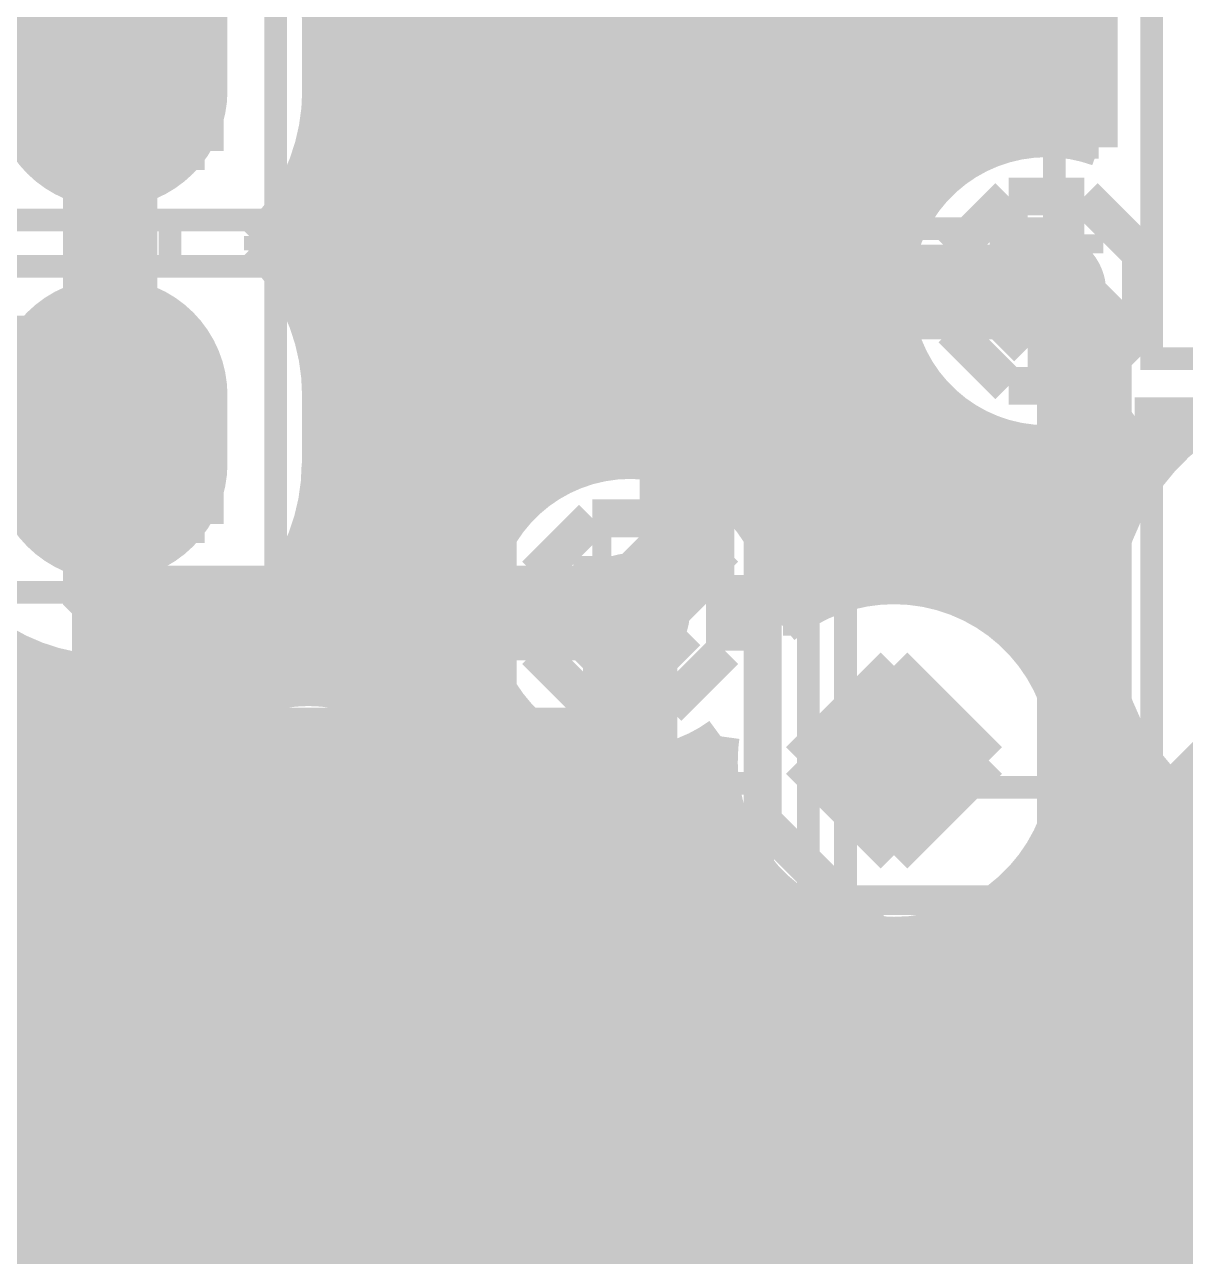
# Model space of a CAD drawing. Extents: x -5 to 157, y -120 to 103.
# Drawn here: x 82.55 to 90.34, y 69.47 to 77.73 of the extents above; entities that cross this region are included whole.
import ezdxf

# ---------------------------------------------------------------- set-up
doc = ezdxf.new("R2010")
doc.units = 0
doc.header["$MEASUREMENT"] = 0
doc.layers.get('0').update_dxf_attribs({"linetype": 'CONTINUOUS'})
for name, color, linetype in [('22-304-2_BOT', 7, 'CONTINUOUS'), ('22-304-2_DRD', 7, 'CONTINUOUS'), ('22-304-2_DRL', 2, 'CONTINUOUS'), ('22-304-2_IN1', 4, 'CONTINUOUS'), ('22-304-2_IN2', 3, 'CONTINUOUS'), ('22-304-2_SMB', 5, 'CONTINUOUS'), ('22-304-2_SMT', 10, 'CONTINUOUS'), ('22-304-2_SPB', 14, 'CONTINUOUS'), ('22-304-2_SSB', 12, 'CONTINUOUS'), ('22-304-2_SST', 11, 'CONTINUOUS'), ('22-304-2_TOP', 13, 'CONTINUOUS'), ('THRUHOLE_NPT', 15, 'CONTINUOUS'), ('THRUHOLE_TAP', 7, 'CONTINUOUS')]:
    doc.layers.add(name, color=color, linetype=linetype)

# ---------------------------------------------------------------- blocks, each defined once
blk = doc.blocks.new('OBLONG_8')
at = {"const_width": 1.5748}
blk.add_lwpolyline([(0, 0.2286), (0, -0.2286)], dxfattribs=at)
at = {"const_width": 0.7874}
for points in [[(-0.3937, 0.2286, 1), (0.3937, 0.2286, 1)], [(-0.3937, -0.2286, 1), (0.3937, -0.2286, 1)]]:
    blk.add_lwpolyline(points, format="xyb", close=True, dxfattribs=at)
blk = doc.blocks.new('ROUND_16')
at = {"const_width": 0.54991}
blk.add_lwpolyline([(-0.274954, 0, 1), (0.274954, 0, 1)], format="xyb", close=True, dxfattribs=at)
blk = doc.blocks.new('RECTANGLE_31')
blk.add_solid([(0.9017, 0.508), (0.9017, -0.508), (-0.9017, 0.508), (-0.9017, -0.508)])
blk = doc.blocks.new('ROUND_39')
at = {"const_width": 0.40005}
blk.add_lwpolyline([(-0.200024, 0, 1), (0.200024, 0, 1)], format="xyb", close=True, dxfattribs=at)
blk = doc.blocks.new('RECTANGLE_62')
blk.add_solid([(0.35052, 0.25019), (0.35052, -0.25019), (-0.35052, 0.25019), (-0.35052, -0.25019)])
blk = doc.blocks.new('RECTANGLE_69')
blk.add_solid([(0.29972, 0.65024), (0.29972, -0.65024), (-0.29972, 0.65024), (-0.29972, -0.65024)])
blk = doc.blocks.new('ROUND_14')
at = {"const_width": 0.59944}
blk.add_lwpolyline([(-0.29972, 0, 1), (0.29972, 0, 1)], format="xyb", close=True, dxfattribs=at)
blk = doc.blocks.new('ROUND_88')
at = {"const_width": 0.10033}
blk.add_lwpolyline([(-0.050164, 0, 1), (0.050164, 0, 1)], format="xyb", close=True, dxfattribs=at)
blk = doc.blocks.new('ROUND_42')
at = {"const_width": 0.40005}
blk.add_lwpolyline([(-0.200024, 0, 1), (0.200024, 0, 1)], format="xyb", close=True, dxfattribs=at)
blk = doc.blocks.new('RECTANGLE_11')
blk.add_solid([(0.40005, 0.29972), (0.40005, -0.29972), (-0.40005, 0.29972), (-0.40005, -0.29972)])
blk = doc.blocks.new('ROUND_80')
at = {"const_width": 0.10033}
blk.add_lwpolyline([(-0.050164, 0, 1), (0.050164, 0, 1)], format="xyb", close=True, dxfattribs=at)

msp = doc.modelspace()

# ---------------------------------------------------------------- linework, layer by layer
at = {"layer": '22-304-2_BOT'}
for points, const_width in [([(78.867, 80.899), (79.883, 80.899), (83.12404, 77.65796), (83.12404, 77.5208)], 0.635), ([(86.995, 72.15378), (86.72068, 72.15378), (86.614, 72.263), (86.614, 73.787), (86.995, 74.168), (86.995, 77.597), (89.17178, 79.77378), (92.71, 79.77378)], 0.635), ([(83.12404, 77.5208), (83.12404, 75.0189)], 0.635), ([(89.408, 75.946), (89.40292, 75.94092), (88.265, 75.94092)], 0.635), ([(85.725, 75.94092), (85.725, 70.739), (86.487, 69.977), (93.345, 69.977), (94.488, 68.834), (94.488, 67.056), (95.504, 66.04), (98.933, 66.04), (100.584, 64.389), (106.807, 64.389), (111.125, 60.071), (111.76, 60.071), (112.395, 59.436), (112.395, 58.78576)], 0.254), ([(84.455, 70.8914), (82.7786, 70.8914), (80.62468, 73.04532), (80.62468, 75.0189)], 0.254), ([(86.995, 72.15378), (86.72068, 72.15378), (86.614, 72.263), (86.614, 73.787)], 0.635), ([(91.38412, 73.7362), (89.535, 71.88454), (89.535, 70.8914)], 0.254), ([(89.535, 70.8914), (87.7316, 70.8914), (87.26678, 71.35368), (86.995, 71.35368)], 0.254), ([(82.47634, 70.3326), (80.3656, 70.3326)], 0.254), ([(82.55, 70.29958), (82.55, 70.104)], 0.254), ([(82.7786, 70.2564), (82.7786, 70.104)], 0.254), ([(83.0453, 70.2564), (82.7786, 70.2564)], 0.254), ([(83.0072, 70.2564), (83.0072, 70.104)], 0.254), ([(83.0453, 70.2564), (83.0453, 70.104)], 0.254), ([(83.0453, 70.104), (80.3656, 70.104)], 0.254), ([(83.0453, 70.104), (80.3656, 70.104)], 0.254), ([(92.583, 68.961), (92.075, 69.469), (79.502, 69.469), (79.375, 69.596), (79.375, 69.7738)], 0.254)]:
    msp.add_lwpolyline(points, dxfattribs=dict(at, const_width=const_width))
at = {"layer": '22-304-2_BOT', "const_width": 0.254}
msp.add_lwpolyline([(82.32902, 70.44182, 0.1989124), (82.7786, 70.2556)], format="xyb", dxfattribs=at)
msp.add_lwpolyline([(82.32902, 70.44182, 0.1989124), (82.7786, 70.2556)], format="xyb", dxfattribs=at)
at = {"layer": '22-304-2_DRD', "const_width": 0.254}
for points in [[(82.48904, 78.1558), (82.48904, 77.5208)], [(83.12404, 76.8858), (83.12404, 78.1558)], [(82.48904, 77.5208), (83.75904, 77.5208)], [(83.75904, 77.5208), (83.75904, 76.8858)], [(83.75904, 76.8858), (83.12404, 76.8858)], [(89.154, 76.581), (88.773, 76.2)], [(89.662, 76.581), (89.154, 76.581)], [(90.043, 76.2), (89.662, 76.581)], [(89.154, 76.327), (89.154, 76.2)], [(89.281, 76.327), (89.154, 76.327)], [(89.281, 76.2), (89.281, 76.327)], [(89.535, 76.327), (89.535, 76.2)], [(89.662, 76.327), (89.535, 76.327)], [(89.662, 76.2), (89.662, 76.327)], [(88.773, 76.2), (88.773, 75.692)], [(89.154, 76.2), (89.281, 76.2)], [(89.535, 76.2), (89.662, 76.2)], [(90.043, 75.692), (90.043, 76.2)], [(89.281, 75.565), (89.027, 75.819)], [(89.789, 75.819), (89.535, 75.565)], [(88.773, 75.692), (89.154, 75.311)], [(89.662, 75.311), (90.043, 75.692)], [(82.48904, 75.6539), (82.48904, 75.0189)], [(83.12404, 75.6539), (82.48904, 75.6539)], [(83.12404, 74.3839), (83.12404, 75.6539)], [(89.535, 75.565), (89.281, 75.565)], [(89.154, 75.311), (89.662, 75.311)], [(82.48904, 75.0189), (83.75904, 75.0189)], [(83.75904, 75.0189), (83.75904, 74.3839)], [(83.75904, 74.3839), (83.12404, 74.3839)], [(86.36, 74.422), (85.979, 74.041)], [(86.868, 74.422), (86.36, 74.422)], [(87.249, 74.041), (86.868, 74.422)], [(86.36, 74.168), (86.36, 74.041)], [(86.487, 74.168), (86.36, 74.168)], [(86.487, 74.041), (86.487, 74.168)], [(86.741, 74.168), (86.741, 74.041)], [(86.868, 74.168), (86.741, 74.168)], [(86.868, 74.041), (86.868, 74.168)], [(85.979, 74.041), (85.979, 73.533)], [(86.36, 74.041), (86.487, 74.041)], [(86.741, 74.041), (86.868, 74.041)], [(87.249, 73.533), (87.249, 74.041)], [(86.487, 73.406), (86.233, 73.66)], [(86.995, 73.66), (86.741, 73.406)], [(85.979, 73.533), (86.36, 73.152)], [(86.868, 73.152), (87.249, 73.533)], [(86.741, 73.406), (86.487, 73.406)], [(88.38438, 73.4314), (87.74938, 72.7964)], [(89.01938, 72.7964), (88.38438, 73.4314)], [(86.36, 73.152), (86.868, 73.152)], [(84.201, 72.898), (83.82, 72.517)], [(84.201, 72.898), (83.82, 72.517)], [(84.709, 72.898), (84.201, 72.898)], [(84.709, 72.898), (84.201, 72.898)], [(85.09, 72.517), (84.709, 72.898)], [(85.09, 72.517), (84.709, 72.898)], [(87.74938, 72.7964), (88.38438, 72.1614)], [(88.38438, 72.1614), (89.01938, 72.7964)], [(84.201, 72.644), (84.201, 72.517)], [(84.328, 72.644), (84.201, 72.644)], [(84.201, 72.644), (84.201, 72.517)], [(84.328, 72.644), (84.201, 72.644)], [(84.328, 72.517), (84.328, 72.644)], [(84.328, 72.517), (84.328, 72.644)], [(84.582, 72.644), (84.582, 72.517)], [(84.709, 72.644), (84.582, 72.644)], [(84.582, 72.644), (84.582, 72.517)], [(84.709, 72.644), (84.582, 72.644)], [(84.709, 72.517), (84.709, 72.644)], [(84.709, 72.517), (84.709, 72.644)], [(83.82, 72.517), (83.82, 72.009)], [(83.82, 72.517), (83.82, 72.009)], [(84.201, 72.517), (84.328, 72.517)], [(84.201, 72.517), (84.328, 72.517)], [(84.582, 72.517), (84.709, 72.517)], [(84.582, 72.517), (84.709, 72.517)], [(85.09, 72.009), (85.09, 72.517)], [(85.09, 72.009), (85.09, 72.517)], [(84.328, 71.882), (84.074, 72.136)], [(84.328, 71.882), (84.074, 72.136)], [(84.836, 72.136), (84.582, 71.882)], [(84.836, 72.136), (84.582, 71.882)], [(83.82, 72.009), (84.201, 71.628)], [(83.82, 72.009), (84.201, 71.628)], [(84.709, 71.628), (85.09, 72.009)], [(84.709, 71.628), (85.09, 72.009)], [(84.582, 71.882), (84.328, 71.882)], [(84.582, 71.882), (84.328, 71.882)], [(84.201, 71.628), (84.709, 71.628)], [(84.201, 71.628), (84.709, 71.628)]]:
    msp.add_lwpolyline(points, dxfattribs=at)
at = {"layer": '22-304-2_IN1'}
for points, const_width in [([(83.12404, 75.0189), (83.12404, 77.5208)], 0.635), ([(86.36, 73.025), (80.10398, 73.025)], 0.254), ([(82.5754, 73.025), (82.5754, 65.278)], 0.254), ([(82.804, 73.025), (82.804, 65.278)], 0.254), ([(83.0326, 73.025), (83.0326, 65.278)], 0.254), ([(83.2612, 73.025), (83.2612, 65.278)], 0.254), ([(83.4898, 73.025), (83.4898, 65.278)], 0.254), ([(83.7184, 73.025), (83.7184, 65.278)], 0.254), ([(83.947, 73.025), (83.947, 66.39814)], 0.254), ([(84.1756, 73.025), (84.1756, 66.64452)], 0.254), ([(84.4042, 73.025), (84.4042, 66.74866)], 0.254), ([(84.6328, 73.025), (84.6328, 66.76644)], 0.254), ([(84.8614, 73.025), (84.8614, 66.7131)], 0.254), ([(85.09, 73.025), (85.09, 66.56324)], 0.254), ([(85.3186, 73.025), (85.3186, 65.278)], 0.254), ([(85.5472, 73.025), (85.5472, 65.278)], 0.254), ([(85.7758, 73.025), (85.7758, 65.278)], 0.254), ([(86.0044, 73.025), (86.0044, 65.278)], 0.254), ([(86.233, 73.025), (86.233, 65.278)], 0.254), ([(86.36, 73.025), (86.36, 65.278)], 0.254), ([(86.36, 72.8218), (79.84744, 72.8218)], 0.254), ([(86.36, 72.5932), (73.67524, 72.5932)], 0.254), ([(86.36, 72.3646), (73.74636, 72.3646)], 0.254), ([(86.36, 72.136), (73.74382, 72.136)], 0.254), ([(86.36, 71.9074), (73.66254, 71.9074)], 0.254), ([(86.36, 71.6788), (73.46188, 71.6788)], 0.254), ([(86.36, 71.4502), (72.36714, 71.4502)], 0.254), ([(86.36, 71.2216), (70.47484, 71.2216)], 0.254), ([(86.36, 70.993), (67.64782, 70.993)], 0.254), ([(86.36, 70.7644), (76.50988, 70.7644)], 0.254), ([(86.36, 70.5358), (76.78674, 70.5358)], 0.254), ([(86.36, 70.3072), (76.90104, 70.3072)], 0.254), ([(86.36, 70.0786), (76.92898, 70.0786)], 0.254), ([(86.36, 69.85), (76.88326, 69.85)], 0.254), ([(86.36, 69.6214), (76.7461, 69.6214)], 0.254), ([(86.36, 69.3928), (76.36256, 69.3928)], 0.254)]:
    msp.add_lwpolyline(points, dxfattribs=dict(at, const_width=const_width))
at = {"layer": '22-304-2_IN2'}
for points, const_width in [([(83.12404, 77.5208), (83.185, 77.57922), (83.185, 81.915), (89.27084, 88.00084), (102.30104, 88.00084)], 1.27), ([(89.6366, 86.58098), (89.6366, 76.94676)], 0.254), ([(89.408, 86.35238), (89.408, 76.97216)], 0.254), ([(89.1794, 86.12378), (89.1794, 76.94676)], 0.254), ([(88.9508, 85.89518), (88.9508, 76.86548)], 0.254), ([(88.7222, 85.66658), (88.7222, 76.708)], 0.254), ([(88.4936, 85.43798), (88.4936, 76.41082)], 0.254), ([(88.265, 85.20938), (88.265, 73.9648)], 0.254), ([(88.0364, 84.98078), (88.0364, 73.91908)], 0.254), ([(87.8078, 84.75218), (87.8078, 73.82002)], 0.254), ([(87.5792, 84.52358), (87.5792, 74.13498)], 0.254), ([(87.3506, 84.29498), (87.3506, 74.50074)], 0.254), ([(87.122, 84.06638), (87.122, 74.67854)], 0.254), ([(86.8934, 83.83778), (86.8934, 74.77506)], 0.254), ([(86.6648, 83.60918), (86.6648, 74.81062)], 0.254), ([(86.4362, 83.38058), (86.4362, 74.79792)], 0.254), ([(86.2076, 83.15198), (86.2076, 74.72934)], 0.254), ([(85.979, 82.92338), (85.979, 74.59218)], 0.254), ([(85.7504, 82.69478), (85.7504, 74.34072)], 0.254), ([(85.5218, 82.46618), (85.5218, 66.45148)], 0.254), ([(85.2932, 82.23758), (85.2932, 72.85482)], 0.254), ([(85.0646, 82.00898), (85.0646, 73.0885)], 0.254), ([(84.836, 81.78038), (84.836, 73.2155)], 0.254), ([(84.6074, 81.55178), (84.6074, 73.27646)], 0.254), ([(89.75852, 78.36154), (89.75852, 76.9112)], 0.254), ([(84.53882, 77.7494), (84.53882, 77.2922)], 0.254), ([(89.75852, 77.6478), (84.53882, 77.6478)], 0.254), ([(89.75852, 77.4192), (84.53882, 77.4192)], 0.254), ([(89.75852, 77.1906), (84.53374, 77.1906)], 0.254), ([(89.26322, 76.962), (84.50072, 76.962)], 0.254), ([(89.75852, 76.962), (89.55278, 76.962)], 0.254), ([(88.75014, 76.7334), (84.42452, 76.7334)], 0.254), ([(84.3788, 76.63688), (84.3788, 75.90028)], 0.254), ([(88.54694, 76.5048), (84.30006, 76.5048)], 0.254), ([(88.43518, 76.2762), (84.10956, 76.2762)], 0.254), ([(84.1502, 76.31684), (84.1502, 76.22032)], 0.254), ([(88.38692, 76.0476), (84.2899, 76.0476)], 0.254), ([(88.38946, 75.819), (84.4169, 75.819)], 0.254), ([(88.44534, 75.5904), (84.49564, 75.5904)], 0.254), ([(88.4936, 75.47864), (88.4936, 73.96734)], 0.254), ([(88.56472, 75.3618), (84.53374, 75.3618)], 0.254), ([(84.53882, 75.2475), (84.53882, 74.7903)], 0.254), ([(88.7222, 75.18146), (88.7222, 73.92162)], 0.254), ([(88.78062, 75.1332), (84.53882, 75.1332)], 0.254), ([(90.5129, 75.1078), (89.99982, 75.1078)], 0.254), ([(90.0938, 75.1078), (90.0938, 74.72426)], 0.254), ([(90.3224, 75.1078), (90.3224, 74.96556)], 0.254), ([(88.9508, 75.02652), (88.9508, 73.8251)], 0.254), ([(89.8652, 75.02652), (89.8652, 74.31532)], 0.254), ([(89.1794, 74.94524), (89.1794, 73.66254)], 0.254), ([(89.6366, 74.94524), (89.6366, 66.63182)], 0.254), ([(90.25382, 74.9046), (84.53882, 74.9046)], 0.254), ([(89.408, 74.91984), (89.408, 73.37552)], 0.254), ([(86.10092, 74.676), (84.53374, 74.676)], 0.254), ([(90.05824, 74.676), (87.12708, 74.676)], 0.254), ([(85.82914, 74.4474), (84.49564, 74.4474)], 0.254), ([(89.92108, 74.4474), (87.39886, 74.4474)], 0.254), ([(85.68182, 74.2188), (84.4169, 74.2188)], 0.254), ([(89.83218, 74.2188), (87.54364, 74.2188)], 0.254), ([(84.3788, 74.13752), (84.3788, 73.28662)], 0.254), ([(85.60816, 73.9902), (84.2899, 73.9902)], 0.254), ([(89.77884, 73.9902), (87.61984, 73.9902)], 0.254), ([(84.1502, 73.81748), (84.1502, 73.24344)], 0.254), ([(87.63508, 73.70318), (87.63851, 73.787)], 0.254), ([(85.58784, 73.7616), (84.09432, 73.7616)], 0.254), ([(87.71382, 73.7616), (87.64016, 73.7616)], 0.254), ([(89.75852, 73.7616), (89.05494, 73.7616)], 0.254), ([(83.9216, 73.6219), (83.9216, 73.1393)], 0.254), ([(82.47888, 73.533), (81.26984, 73.533)], 0.254), ([(85.61832, 73.533), (83.7692, 73.533)], 0.254), ([(89.77122, 73.533), (89.30132, 73.533)], 0.254), ([(82.55, 73.49998), (82.55, 47.68088)], 0.254), ([(83.693, 73.4949), (83.693, 72.9488)], 0.254), ([(82.7786, 73.4187), (82.7786, 47.44466)], 0.254), ([(83.0072, 73.3806), (83.0072, 46.863)], 0.254), ([(83.2358, 73.3806), (83.2358, 40.89908)], 0.254), ([(83.4644, 73.4187), (83.4644, 72.5297)], 0.254), ([(85.70722, 73.3044), (80.5942, 73.3044)], 0.254), ([(89.81694, 73.3044), (89.4461, 73.3044)], 0.254), ([(85.7504, 73.23328), (85.7504, 61.36386)], 0.254), ([(89.8652, 73.15454), (89.8652, 66.929)], 0.254), ([(83.82762, 73.0758), (80.49768, 73.0758)], 0.254), ([(85.87486, 73.0758), (85.07984, 73.0758)], 0.254), ([(89.89822, 73.0758), (89.52738, 73.0758)], 0.254), ([(85.979, 72.97928), (85.979, 61.09208)], 0.254), ([(87.122, 72.89546), (87.122, 64.90716)], 0.254), ([(83.61172, 72.8472), (80.34274, 72.8472)], 0.254), ([(86.20252, 72.8472), (85.29828, 72.8472)], 0.254), ([(86.2076, 72.84466), (86.2076, 64.34582)], 0.254), ([(86.8934, 72.79894), (86.8934, 64.88176)], 0.254), ([(87.2109, 72.8472), (87.02548, 72.8472)], 0.254), ([(90.02268, 72.8472), (89.5604, 72.8472)], 0.254), ([(86.4362, 72.77608), (86.4362, 64.643)], 0.254), ([(86.6648, 72.76084), (86.6648, 64.80048)], 0.254), ([(90.0938, 72.7456), (90.0938, 67.08648)], 0.254), ([(83.49234, 72.6186), (80.08366, 72.6186)], 0.254), ([(87.22106, 72.6186), (85.41766, 72.6186)], 0.254), ([(90.20302, 72.6186), (89.5477, 72.6186)], 0.254), ([(90.3224, 72.5043), (90.3224, 67.16776)], 0.254), ([(83.43646, 72.39), (70.78218, 72.39)], 0.254), ([(87.28202, 72.39), (85.47354, 72.39)], 0.254), ([(90.46972, 72.39), (89.48928, 72.39)], 0.254), ([(87.3506, 72.23506), (87.3506, 64.88176)], 0.254), ([(89.408, 72.21474), (89.408, 64.4398)], 0.254), ([(83.43392, 72.1614), (70.91934, 72.1614)], 0.254), ([(87.39378, 72.1614), (85.47608, 72.1614)], 0.254), ([(90.97518, 72.1614), (89.37498, 72.1614)], 0.254), ([(83.4644, 71.99376), (83.4644, 40.96512)], 0.254), ([(83.48218, 71.9328), (70.98792, 71.9328)], 0.254), ([(87.58682, 71.9328), (85.42528, 71.9328)], 0.254), ([(87.5792, 71.93788), (87.5792, 64.80048)], 0.254), ([(89.1794, 71.92772), (89.1794, 64.0207)], 0.254), ([(97.92716, 71.9328), (89.18448, 71.9328)], 0.254), ([(83.59394, 71.7042), (71.00062, 71.7042)], 0.254), ([(87.9475, 71.7042), (85.31606, 71.7042)], 0.254), ([(87.8078, 71.77024), (87.8078, 64.643)], 0.254), ([(98.00082, 71.7042), (88.8238, 71.7042)], 0.254), ([(88.9508, 71.76516), (88.9508, 45.25264)], 0.254), ([(85.2932, 71.67118), (85.2932, 66.77914)], 0.254), ([(88.0364, 71.67118), (88.0364, 64.34582)], 0.254), ([(88.265, 71.62546), (88.265, 45.31614)], 0.254), ([(88.4936, 71.62292), (88.4936, 45.34916)], 0.254), ([(88.7222, 71.66864), (88.7222, 45.32884)], 0.254), ([(83.693, 71.57466), (83.693, 66.55308)], 0.254), ([(83.79714, 71.4756), (70.96506, 71.4756)], 0.254), ([(98.14814, 71.4756), (85.11286, 71.4756)], 0.254), ([(83.9216, 71.3867), (83.9216, 66.82486)], 0.254), ([(85.0646, 71.4375), (85.0646, 66.94424)], 0.254), ([(84.836, 71.3105), (84.836, 67.03314)], 0.254), ([(84.31022, 71.247), (70.86854, 71.247)], 0.254), ([(84.1502, 71.28256), (84.1502, 66.96964)], 0.254), ([(84.3788, 71.23938), (84.3788, 67.04584)], 0.254), ([(98.41992, 71.247), (84.59978, 71.247)], 0.254), ([(84.6074, 71.247), (84.6074, 67.06616)], 0.254), ([(106.426, 71.0184), (70.69074, 71.0184)], 0.254), ([(106.426, 70.7898), (70.32498, 70.7898)], 0.254), ([(106.426, 70.5612), (67.90944, 70.5612)], 0.254), ([(106.426, 70.3326), (68.02374, 70.3326)], 0.254), ([(106.426, 70.104), (68.20154, 70.104)], 0.254), ([(92.11564, 69.8754), (68.29806, 69.8754)], 0.254), ([(91.81846, 69.6468), (68.33362, 69.6468)], 0.254), ([(91.66352, 69.4182), (74.76998, 69.4182)], 0.254)]:
    msp.add_lwpolyline(points, dxfattribs=dict(at, const_width=const_width))
at = {"layer": '22-304-2_IN2', "const_width": 0.254}
for points in [[(84.53882, 77.7494, 0.0906224), (84.44738, 78.24978)], [(84.10194, 76.26858, 0.2048548), (84.5397, 77.2922)], [(89.408, 76.97216, 0.4142136), (88.38184, 75.946)], [(89.75852, 76.9112, 0.0873079), (89.408, 76.97288)], [(84.53882, 75.2475, 0.2045313), (84.1026, 76.26927)], [(88.38184, 75.946, 0.4142136), (89.408, 74.91984)], [(89.408, 74.91984, 0.1549167), (89.99987, 75.10773)], [(90.5129, 75.1078, 0.2566489), (89.75922, 73.7362)], [(83.12404, 73.37806, 0.4142136), (84.53628, 74.7903)], [(86.614, 74.81316, 0.4142136), (85.58784, 73.787)], [(87.64016, 73.787, 0.4142136), (86.614, 74.81316)], [(81.87436, 74.1299, 0.2780089), (83.12404, 73.37806)], [(88.38438, 73.97242, 0.1743841), (87.63526, 73.70296)], [(89.5604, 72.7964, 0.4142136), (88.38438, 73.97242)], [(85.58784, 73.787, 0.4142136), (86.614, 72.76084)], [(89.75852, 73.7362, 0.4142136), (91.38412, 72.1106)], [(84.455, 73.28916, 0.4142136), (83.42884, 72.263)], [(84.455, 73.28916, 0.4142136), (83.42884, 72.263)], [(85.48116, 72.263, 0.4142136), (84.455, 73.28916)], [(85.48116, 72.263, 0.4142136), (84.455, 73.28916)], [(86.614, 72.76084, 0.1594859), (87.22072, 72.95942)], [(87.22106, 72.95896, 0.0347237), (87.20976, 72.7964)], [(87.20836, 72.7964, 0.4142136), (88.38438, 71.62038)], [(88.38438, 71.62038, 0.4142136), (89.5604, 72.7964)], [(83.42884, 72.263, 0.4142136), (84.455, 71.23684)], [(83.42884, 72.263, 0.4142136), (84.455, 71.23684)], [(84.455, 71.23684, 0.4142136), (85.48116, 72.263)], [(84.455, 71.23684, 0.4142136), (85.48116, 72.263)]]:
    msp.add_lwpolyline(points, format="xyb", dxfattribs=at)
at = {"layer": '22-304-2_SPB', "const_width": 0.127}
for points in [[(86.69528, 72.25538), (86.69528, 71.95566)], [(87.29472, 72.25538), (86.69528, 72.25538)], [(86.79688, 72.25538), (86.79688, 71.95566)], [(86.91118, 72.25538), (86.91118, 71.95566)], [(87.02548, 72.25538), (87.02548, 71.95566)], [(87.13978, 72.25538), (87.13978, 71.95566)], [(87.25408, 72.25538), (87.25408, 71.95566)], [(87.29472, 72.25538), (87.29472, 71.95566)], [(87.29472, 72.17156), (86.69528, 72.17156)], [(87.29472, 72.05726), (86.69528, 72.05726)], [(87.29472, 71.95566), (86.69528, 71.95566)], [(87.29472, 71.55434), (86.69528, 71.55434)], [(86.69528, 71.55434), (86.69528, 71.25462)], [(86.79688, 71.55434), (86.79688, 71.25462)], [(86.91118, 71.55434), (86.91118, 71.25462)], [(87.02548, 71.55434), (87.02548, 71.25462)], [(87.13978, 71.55434), (87.13978, 71.25462)], [(87.25408, 71.55434), (87.25408, 71.25462)], [(87.29472, 71.55434), (87.29472, 71.25462)], [(87.29472, 71.47052), (86.69528, 71.47052)], [(87.29472, 71.35622), (86.69528, 71.35622)], [(87.29472, 71.25462), (86.69528, 71.25462)]]:
    msp.add_lwpolyline(points, dxfattribs=at)
at = {"layer": '22-304-2_SSB', "const_width": 0.1524}
for points in [[(88.89746, 77.03566), (88.79586, 76.93406), (84.89696, 76.93406), (84.89696, 80.53832), (89.09304, 80.53832), (89.09304, 77.2414), (88.89746, 77.03566)], [(88.67902, 78.1431), (88.67902, 77.80528)], [(84.99602, 77.54112), (89.09304, 77.54112)], [(86.487, 71.12), (86.487, 70.993), (86.614, 70.866), (87.503, 70.866), (87.503, 72.644), (86.487, 72.644), (86.487, 71.12)], [(83.058, 66.548), (85.852, 66.548), (85.852, 71.882), (83.058, 71.882), (83.058, 66.548)], [(88.138, 66.548), (90.932, 66.548), (90.932, 71.882), (88.138, 71.882), (88.138, 66.548)], [(86.69782, 69.75602), (86.53018, 69.81698), (86.53018, 70.17258), (86.69782, 70.231), (87.03818, 70.231), (87.20582, 70.11162), (87.20582, 69.75602), (87.54618, 69.75602), (87.54618, 70.231)], [(87.376, 69.3928), (87.54618, 69.33438), (87.54618, 68.97878), (87.376, 68.91782), (87.20582, 68.91782), (87.03818, 68.97878), (87.03818, 69.33438), (86.868, 69.3928), (86.69782, 69.3928), (86.53018, 69.33438), (86.53018, 68.97878), (86.69782, 68.91782)]]:
    msp.add_lwpolyline(points, dxfattribs=at)
for points in [[(88.44026, 77.97546, 0.4142136), (88.6206, 77.79512)], [(88.6206, 77.79512, 0.4142136), (88.80094, 77.97546)]]:
    msp.add_lwpolyline(points, format="xyb", dxfattribs=at)
at = {"layer": '22-304-2_SST'}
for points, const_width in [([(77.17536, 72.44842), (76.77404, 72.44842), (76.77404, 73.279), (73.90384, 73.279), (73.90384, 79.2607), (84.84362, 79.2607), (84.84362, 73.279), (81.97596, 73.279), (81.97596, 72.44842), (81.57464, 72.44842), (81.57464, 71.26986), (77.17536, 71.26986), (77.17536, 72.44842), (77.17536, 73.92416), (78.04404, 73.92416), (79.2353, 73.92416), (79.2353, 76.11364), (77.01534, 76.11364), (77.01534, 73.92416), (77.17536, 73.92416)], 0.1524), ([(89.46134, 78.69428), (89.00922, 78.69428), (89.00922, 79.20482), (87.81034, 79.20482), (87.81034, 71.83628), (88.05926, 71.83628), (88.05926, 72.61606)], 0.1524), ([(98.73488, 78.69428), (98.73488, 79.20482), (99.7331, 79.20482), (99.7331, 78.69428), (98.73488, 78.69428), (93.03512, 78.69428), (92.03436, 78.69428), (89.46134, 78.69428), (89.46134, 77.71384), (89.46134, 72.61606), (88.05926, 72.61606), (88.05926, 74.16546), (88.05926, 74.69124), (88.05926, 75.83932), (88.05926, 76.3651), (89.46134, 76.3651)], 0.1524), ([(84.23402, 78.61554), (82.01406, 78.61554), (82.01406, 76.42352), (82.92592, 76.42352), (82.92592, 76.11364), (82.01406, 76.11364), (82.01406, 73.92416), (84.23402, 73.92416), (84.23402, 78.61554)], 0.1524), ([(89.00922, 78.69428), (89.0016, 78.69428), (88.05926, 78.31582), (88.05926, 77.71384), (88.05926, 76.3651)], 0.1524), ([(90.11412, 78.03388), (90.11412, 75.49388), (92.65412, 75.49388), (92.65412, 77.33538), (91.95562, 78.03388), (90.11412, 78.03388)], 0.1524), ([(86.88832, 76.41844), (86.88832, 77.68844), (86.6775, 77.47508)], 0.254), ([(82.9564, 77.6859), (82.80654, 77.8383), (83.44154, 77.8383), (83.29168, 77.6859), (82.9564, 77.6859), (82.9564, 77.35316), (82.80654, 77.2033), (83.44154, 77.2033), (83.29168, 77.35316), (82.9564, 77.35316)], 0.1524), ([(82.80654, 77.8383), (82.80654, 77.2033)], 0.1524), ([(83.44154, 77.8383), (83.44154, 77.2033)], 0.1524), ([(88.05926, 77.71384), (89.46134, 77.71384)], 0.1524), ([(83.29168, 77.6859), (83.29168, 77.35316)], 0.1524), ([(87.10168, 76.41844), (86.6775, 76.41844)], 0.254), ([(82.92592, 76.42352), (83.52536, 76.42352), (83.52536, 76.11364), (82.92592, 76.11364)], 0.1524), ([(84.23402, 76.42352), (83.52536, 76.42352)], 0.1524), ([(83.52536, 76.11364), (84.23402, 76.11364)], 0.1524), ([(88.05926, 75.83932), (89.46134, 75.83932)], 0.1524), ([(83.29168, 74.85126), (83.44154, 74.7014), (82.80654, 74.7014), (82.9564, 74.85126), (83.29168, 74.85126), (83.29168, 75.18654), (83.44154, 75.3364), (82.80654, 75.3364), (82.9564, 75.18654), (83.29168, 75.18654)], 0.1524), ([(82.80654, 75.3364), (82.80654, 74.7014)], 0.1524), ([(83.44154, 75.3364), (83.44154, 74.7014)], 0.1524), ([(82.9564, 74.85126), (82.9564, 75.18654)], 0.1524), ([(90.11412, 75.03668), (90.11412, 72.49668), (92.65412, 72.49668), (92.65412, 74.33564), (91.95562, 75.03668), (90.11412, 75.03668)], 0.1524), ([(89.46134, 74.69124), (88.05926, 74.69124)], 0.1524), ([(89.46134, 74.16546), (88.05926, 74.16546)], 0.1524), ([(89.46134, 71.83628), (89.46134, 72.61606)], 0.1524), ([(88.05926, 71.83628), (89.46134, 71.83628), (95.18396, 71.83628)], 0.1524), ([(86.32444, 71.04126), (85.47862, 71.04126), (85.30844, 71.10222), (85.30844, 71.45782), (85.47862, 71.51624), (86.32444, 71.51624)], 0.1524), ([(85.30844, 70.32244), (85.30844, 70.55866)], 0.1524), ([(85.30844, 70.44182), (86.32444, 70.44182), (86.15426, 70.55866)], 0.1524), ([(85.64626, 69.48424), (85.64626, 69.95922), (86.32444, 69.72046), (86.32444, 69.60362), (85.30844, 69.60362)], 0.1524)]:
    msp.add_lwpolyline(points, dxfattribs=dict(at, const_width=const_width))
at = {"layer": '22-304-2_TOP'}
for points, const_width in [([(80.391, 99.822), (80.391, 85.979), (87.503, 78.867), (87.503, 72.39), (88.392, 71.501), (88.392, 64.897), (89.154, 64.135), (89.154, 60.833), (90.1192, 59.8678), (90.1192, 37.1348)], 0.254), ([(91.44, 62.2554), (91.44, 64.77), (91.44, 65.151), (90.17, 65.151), (89.154, 66.167), (89.154, 70.866), (89.662, 71.374), (89.662, 75.692), (89.408, 75.946)], 0.635), ([(86.614, 73.787), (83.312, 73.787), (83.185, 73.914), (83.12404, 73.97496), (83.12404, 75.0189)], 0.635), ([(83.12404, 75.0189), (83.12404, 73.97496), (83.185, 73.914), (83.185, 52.578), (86.24062, 49.52238), (86.24062, 39.34968)], 0.635), ([(83.12404, 75.0189), (83.185, 74.96048), (83.185, 73.914), (83.185, 52.578), (86.24062, 49.52238), (86.24062, 39.34968)], 0.635), ([(86.23554, 72.9615), (85.03412, 72.9615)], 0.254), ([(85.0646, 72.9615), (85.0646, 72.9361)], 0.254), ([(85.2932, 72.9615), (85.2932, 72.61098)], 0.254), ([(85.5218, 72.9615), (85.5218, 69.71284)], 0.254), ([(85.7504, 72.9615), (85.7504, 69.71284)], 0.254), ([(85.979, 72.9615), (85.979, 69.71284)], 0.254), ([(86.2076, 72.9615), (86.2076, 69.71284)], 0.254), ([(86.4362, 72.89546), (86.4362, 69.71284)], 0.254), ([(86.6648, 72.88022), (86.6648, 69.71284)], 0.254), ([(86.868, 72.91578), (86.868, 72.39)], 0.254), ([(86.868, 72.8472), (85.14842, 72.8472)], 0.254), ([(86.868, 72.6186), (85.29066, 72.6186)], 0.254), ([(85.09, 68.5546), (85.09, 68.834), (84.455, 69.469), (84.455, 72.263), (84.455, 69.469), (85.09, 68.834), (85.09, 68.5546)], 0.635), ([(86.868, 72.39), (85.35416, 72.39)], 0.254), ([(86.8934, 72.2122), (86.8934, 69.71284)], 0.254), ([(86.91118, 72.1614), (85.3567, 72.1614)], 0.254), ([(85.2805, 71.88454), (85.2805, 69.80936)], 0.254), ([(85.2805, 71.88454), (85.2805, 69.80936)], 0.254), ([(85.2932, 71.91502), (85.2932, 69.79666)], 0.254), ([(87.06104, 71.9328), (85.30082, 71.9328)], 0.254), ([(87.0585, 71.93788), (87.757, 71.23684)], 0.254), ([(87.122, 71.87184), (87.122, 69.71284)], 0.254), ([(87.28964, 71.7042), (85.2805, 71.7042)], 0.254), ([(87.3506, 71.64324), (87.3506, 64.75984)], 0.254), ([(87.51824, 71.4756), (85.2805, 71.4756)], 0.254), ([(87.5792, 71.41464), (87.5792, 64.77254)], 0.254), ([(87.74684, 71.247), (85.2805, 71.247)], 0.254), ([(87.757, 71.23684), (87.757, 64.897)], 0.254), ([(87.757, 71.0184), (85.2805, 71.0184)], 0.254), ([(99.0092, 71.0184), (90.40622, 71.0184)], 0.254), ([(90.3224, 70.8787), (90.3224, 69.71284)], 0.254), ([(87.757, 70.7898), (85.2805, 70.7898)], 0.254), ([(90.23858, 70.78218), (89.9795, 70.5231)], 0.254), ([(99.2759, 70.7898), (90.24366, 70.7898)], 0.254), ([(90.0938, 70.6374), (90.0938, 69.71284)], 0.254), ([(87.757, 70.5612), (85.2805, 70.5612)], 0.254), ([(106.426, 70.5612), (90.01506, 70.5612)], 0.254), ([(89.9795, 70.5231), (89.9795, 69.71284)], 0.254), ([(87.757, 70.3326), (85.2805, 70.3326)], 0.254), ([(106.426, 70.3326), (89.9795, 70.3326)], 0.254), ([(87.757, 70.104), (85.2805, 70.104)], 0.254), ([(106.426, 70.104), (89.9795, 70.104)], 0.254), ([(87.757, 69.8754), (85.2805, 69.8754)], 0.254), ([(85.2805, 69.80936), (85.37956, 69.71284)], 0.254), ([(85.2805, 69.80936), (85.37956, 69.71284)], 0.254), ([(106.426, 69.8754), (89.9795, 69.8754)], 0.254), ([(85.40242, 69.71284), (85.37956, 69.71284)], 0.254), ([(86.04758, 69.71284), (85.40242, 69.71284)], 0.254), ([(87.31758, 69.71284), (86.04758, 69.71284)], 0.254), ([(87.31758, 69.71284), (87.31758, 67.39636)], 0.254), ([(87.757, 69.6468), (87.31758, 69.6468)], 0.254), ([(90.48242, 69.71284), (89.9795, 69.71284)], 0.254), ([(90.17, 69.64934), (90.17, 68.5546)], 0.381), ([(87.757, 69.4182), (87.31758, 69.4182)], 0.254)]:
    msp.add_lwpolyline(points, dxfattribs=dict(at, const_width=const_width))
at = {"layer": '22-304-2_TOP', "const_width": 0.254}
for points in [[(85.36178, 72.263, 0.2232435), (85.03376, 72.96106)], [(85.36178, 72.263, 0.2232435), (85.03376, 72.96106)], [(86.23554, 72.9615, 0.1078827), (86.614, 72.87888)], [(86.614, 72.88022, 0.0710392), (86.8678, 72.91646)], [(86.868, 72.39, 0.1989124), (87.05399, 71.94099)], [(85.2805, 71.88454, 0.1078827), (85.36312, 72.263)], [(85.2805, 71.88454, 0.1078827), (85.36312, 72.263)], [(90.2462, 70.7898, 0.1989124), (90.48818, 71.374)], [(90.2462, 70.7898, 0.1989124), (90.48818, 71.374)]]:
    msp.add_lwpolyline(points, format="xyb", dxfattribs=at)

# ---------------------------------------------------------------- block references
at = {"layer": '22-304-2_BOT'}
for name, p in [('OBLONG_8', (83.12404, 77.5208)), ('RECTANGLE_69', (85.725, 75.94092)), ('RECTANGLE_69', (88.265, 75.94092)), ('ROUND_39', (89.408, 75.946)), ('OBLONG_8', (83.12404, 75.0189)), ('ROUND_39', (86.614, 73.787)), ('ROUND_16', (88.38438, 72.7964)), ('ROUND_39', (84.455, 72.263)), ('RECTANGLE_62', (86.995, 72.15378)), ('RECTANGLE_62', (86.995, 71.35368)), ('RECTANGLE_31', (84.455, 70.8914)), ('RECTANGLE_31', (89.535, 70.8914))]:
    msp.add_blockref(name, p, dxfattribs=at)
at = {"layer": '22-304-2_DRL'}
for name, p in [('ROUND_14', (83.12404, 77.5208)), ('ROUND_88', (89.408, 75.946)), ('ROUND_14', (83.12404, 75.0189)), ('ROUND_88', (86.614, 73.787)), ('ROUND_16', (88.38438, 72.7964)), ('ROUND_88', (84.455, 72.263))]:
    msp.add_blockref(name, p, dxfattribs=at)
at = {"layer": '22-304-2_IN1'}
for name, p in [('OBLONG_8', (83.12404, 77.5208)), ('ROUND_42', (89.408, 75.946)), ('OBLONG_8', (83.12404, 75.0189)), ('ROUND_39', (86.614, 73.787)), ('ROUND_16', (88.38438, 72.7964)), ('ROUND_42', (84.455, 72.263))]:
    msp.add_blockref(name, p, dxfattribs=at)
at = {"layer": '22-304-2_IN2'}
for name, p in [('OBLONG_8', (83.12404, 77.5208)), ('ROUND_42', (89.408, 75.946)), ('OBLONG_8', (83.12404, 75.0189)), ('ROUND_39', (86.614, 73.787)), ('ROUND_16', (88.38438, 72.7964)), ('ROUND_42', (84.455, 72.263))]:
    msp.add_blockref(name, p, dxfattribs=at)
at = {"layer": '22-304-2_SMB'}
for name, p in [('OBLONG_8', (83.12404, 77.5208)), ('RECTANGLE_69', (85.725, 75.94092)), ('RECTANGLE_69', (88.265, 75.94092)), ('OBLONG_8', (83.12404, 75.0189)), ('RECTANGLE_11', (86.995, 72.15378)), ('RECTANGLE_11', (86.995, 71.35368)), ('RECTANGLE_31', (84.455, 70.8914)), ('RECTANGLE_31', (89.535, 70.8914))]:
    msp.add_blockref(name, p, dxfattribs=at)
at = {"layer": '22-304-2_SMT'}
for p in [(83.12404, 77.5208), (83.12404, 75.0189)]:
    msp.add_blockref('OBLONG_8', p, dxfattribs=at)
at = {"layer": '22-304-2_SPB'}
for name, p in [('RECTANGLE_69', (85.725, 75.94092)), ('RECTANGLE_69', (88.265, 75.94092)), ('RECTANGLE_31', (84.455, 70.8914)), ('RECTANGLE_31', (89.535, 70.8914))]:
    msp.add_blockref(name, p, dxfattribs=at)
at = {"layer": '22-304-2_TOP'}
for name, p in [('OBLONG_8', (83.12404, 77.5208)), ('ROUND_39', (89.408, 75.946)), ('OBLONG_8', (83.12404, 75.0189)), ('ROUND_39', (86.614, 73.787)), ('ROUND_16', (88.38438, 72.7964)), ('ROUND_39', (84.455, 72.263))]:
    msp.add_blockref(name, p, dxfattribs=at)
at = {"layer": 'THRUHOLE_NPT'}
msp.add_blockref('ROUND_16', (88.38438, 72.7964), dxfattribs=at)
at = {"layer": 'THRUHOLE_TAP'}
for name, p in [('ROUND_14', (83.12404, 77.5208)), ('ROUND_80', (89.408, 75.946)), ('ROUND_14', (83.12404, 75.0189)), ('ROUND_80', (86.614, 73.787)), ('ROUND_80', (84.455, 72.263))]:
    msp.add_blockref(name, p, dxfattribs=at)

doc.saveas('drawing.dxf')
